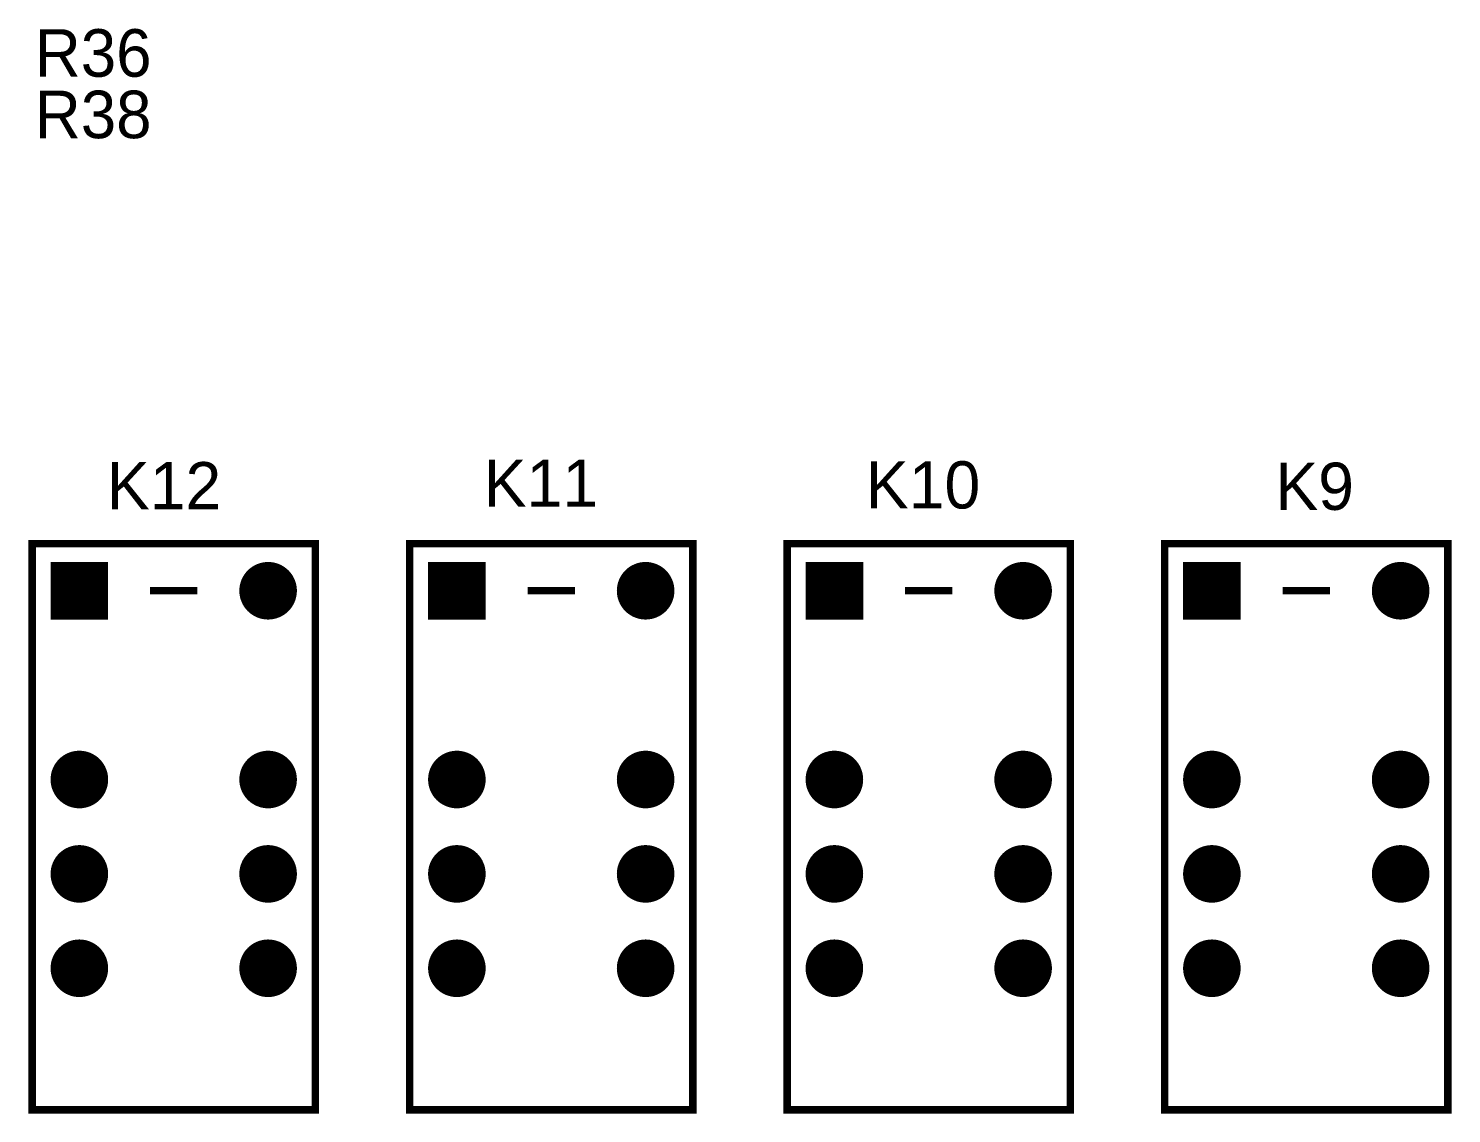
# Model space of a CAD drawing. Extents: x 51 to 816, y 111 to 274.
# Drawn here: x 143.32 to 191.19, y 156.9 to 193.41 of the extents above; entities that cross this region are included whole.
import ezdxf
from ezdxf.enums import TextEntityAlignment as Align

# ---------------------------------------------------------------- set-up
doc = ezdxf.new("R2010")
doc.units = 0
doc.header["$MEASUREMENT"] = 0
doc.layers.add('TOP', color=7, linetype='Continuous')

msp = doc.modelspace()

# ---------------------------------------------------------------- linework, layer by layer
at = {"layer": 'TOP'}
for points, const_width in [([(143.441, 176.0778), (152.966, 176.0778), (152.966, 157.0278), (143.441, 157.0278)], 0.25), ([(156.141, 176.0778), (165.666, 176.0778), (165.666, 157.0278), (156.141, 157.0278)], 0.25), ([(168.841, 176.0778), (178.366, 176.0778), (178.366, 157.0278), (168.841, 157.0278)], 0.25), ([(181.541, 176.0778), (191.066, 176.0778), (191.066, 157.0278), (181.541, 157.0278)], 0.25), ([(144.1222, 175.3965), (145.9347, 175.3965), (145.9347, 173.584), (144.1222, 173.584)], 0.125), ([(156.8222, 175.3965), (158.6347, 175.3965), (158.6347, 173.584), (156.8222, 173.584)], 0.125), ([(169.5222, 175.3965), (171.3347, 175.3965), (171.3347, 173.584), (169.5222, 173.584)], 0.125), ([(182.2222, 175.3965), (184.0347, 175.3965), (184.0347, 173.584), (182.2222, 173.584)], 0.125)]:
    msp.add_lwpolyline(points, close=True, dxfattribs=dict(at, const_width=const_width))
for points, const_width in [([(144.1785, 175.3965), (144.1785, 173.584)], 0.125), ([(144.3035, 175.3965), (144.3035, 173.584)], 0.125), ([(144.4285, 175.3965), (144.4285, 173.584)], 0.125), ([(144.5535, 175.3965), (144.5535, 173.584)], 0.125), ([(144.6785, 175.3965), (144.6785, 173.584)], 0.125), ([(144.8035, 175.3965), (144.8035, 173.584)], 0.125), ([(144.9285, 175.3965), (144.9285, 173.584)], 0.125), ([(145.0535, 175.3965), (145.0535, 173.584)], 0.125), ([(145.1785, 175.3965), (145.1785, 173.584)], 0.125), ([(145.3035, 175.3965), (145.3035, 173.584)], 0.125), ([(145.4285, 175.3965), (145.4285, 173.584)], 0.125), ([(145.5535, 175.3965), (145.5535, 173.584)], 0.125), ([(145.6785, 175.3965), (145.6785, 173.584)], 0.125), ([(145.8035, 175.3965), (145.8035, 173.584)], 0.125), ([(145.9285, 175.3965), (145.9285, 173.584)], 0.125), ([(150.8035, 175.1903), (150.8035, 173.7903)], 0.125), ([(150.9285, 175.2765), (150.9285, 173.704)], 0.125), ([(151.0535, 175.3353), (151.0535, 173.6453)], 0.125), ([(151.1785, 175.374), (151.1785, 173.6065)], 0.125), ([(151.3035, 175.3928), (151.3035, 173.5878)], 0.125), ([(151.4285, 175.394), (151.4285, 173.5865)], 0.125), ([(151.5535, 175.379), (151.5535, 173.6015)], 0.125), ([(151.6785, 175.3453), (151.6785, 173.6353)], 0.125), ([(151.8035, 175.2903), (151.8035, 173.6903)], 0.125), ([(151.9285, 175.2103), (151.9285, 173.7703)], 0.125), ([(156.9285, 175.3965), (156.9285, 173.584)], 0.125), ([(157.0535, 175.3965), (157.0535, 173.584)], 0.125), ([(157.1785, 175.3965), (157.1785, 173.584)], 0.125), ([(157.3035, 175.3965), (157.3035, 173.584)], 0.125), ([(157.4285, 175.3965), (157.4285, 173.584)], 0.125), ([(157.5535, 175.3965), (157.5535, 173.584)], 0.125), ([(157.6785, 175.3965), (157.6785, 173.584)], 0.125), ([(157.8035, 175.3965), (157.8035, 173.584)], 0.125), ([(157.9285, 175.3965), (157.9285, 173.584)], 0.125), ([(158.0535, 175.3965), (158.0535, 173.584)], 0.125), ([(158.1785, 175.3965), (158.1785, 173.584)], 0.125), ([(158.3035, 175.3965), (158.3035, 173.584)], 0.125), ([(158.4285, 175.3965), (158.4285, 173.584)], 0.125), ([(158.5535, 175.3965), (158.5535, 173.584)], 0.125), ([(163.5535, 175.2278), (163.5535, 173.7528)], 0.125), ([(163.6785, 175.3028), (163.6785, 173.6778)], 0.125), ([(163.8035, 175.3528), (163.8035, 173.6278)], 0.125), ([(163.9285, 175.384), (163.9285, 173.5965)], 0.125), ([(164.0535, 175.3953), (164.0535, 173.5853)], 0.125), ([(164.1785, 175.3903), (164.1785, 173.5903)], 0.125), ([(164.3035, 175.3678), (164.3035, 173.6128)], 0.125), ([(164.4285, 175.3253), (164.4285, 173.6553)], 0.125), ([(164.5535, 175.2615), (164.5535, 173.719)], 0.125), ([(164.6785, 175.169), (164.6785, 173.8115)], 0.125), ([(169.5535, 175.3965), (169.5535, 173.584)], 0.125), ([(169.6785, 175.3965), (169.6785, 173.584)], 0.125), ([(169.8035, 175.3965), (169.8035, 173.584)], 0.125), ([(169.9285, 175.3965), (169.9285, 173.584)], 0.125), ([(170.0535, 175.3965), (170.0535, 173.584)], 0.125), ([(170.1785, 175.3965), (170.1785, 173.584)], 0.125), ([(170.3035, 175.3965), (170.3035, 173.584)], 0.125), ([(170.4285, 175.3965), (170.4285, 173.584)], 0.125), ([(170.5535, 175.3965), (170.5535, 173.584)], 0.125), ([(170.6785, 175.3965), (170.6785, 173.584)], 0.125), ([(170.8035, 175.3965), (170.8035, 173.584)], 0.125), ([(170.9285, 175.3965), (170.9285, 173.584)], 0.125), ([(171.0535, 175.3965), (171.0535, 173.584)], 0.125), ([(171.1785, 175.3965), (171.1785, 173.584)], 0.125), ([(171.3035, 175.3965), (171.3035, 173.584)], 0.125), ([(176.1785, 175.169), (176.1785, 173.8115)], 0.125), ([(176.3035, 175.2615), (176.3035, 173.719)], 0.125), ([(176.4285, 175.3253), (176.4285, 173.6553)], 0.125), ([(176.5535, 175.3678), (176.5535, 173.6128)], 0.125), ([(176.6785, 175.3903), (176.6785, 173.5903)], 0.125), ([(176.8035, 175.3953), (176.8035, 173.5853)], 0.125), ([(176.9285, 175.384), (176.9285, 173.5965)], 0.125), ([(177.0535, 175.3528), (177.0535, 173.6278)], 0.125), ([(177.1785, 175.3028), (177.1785, 173.6778)], 0.125), ([(177.3035, 175.2278), (177.3035, 173.7528)], 0.125), ([(182.3035, 175.3965), (182.3035, 173.584)], 0.125), ([(182.4285, 175.3965), (182.4285, 173.584)], 0.125), ([(182.5535, 175.3965), (182.5535, 173.584)], 0.125), ([(182.6785, 175.3965), (182.6785, 173.584)], 0.125), ([(182.8035, 175.3965), (182.8035, 173.584)], 0.125), ([(182.9285, 175.3965), (182.9285, 173.584)], 0.125), ([(183.0535, 175.3965), (183.0535, 173.584)], 0.125), ([(183.1785, 175.3965), (183.1785, 173.584)], 0.125), ([(183.3035, 175.3965), (183.3035, 173.584)], 0.125), ([(183.4285, 175.3965), (183.4285, 173.584)], 0.125), ([(183.5535, 175.3965), (183.5535, 173.584)], 0.125), ([(183.6785, 175.3965), (183.6785, 173.584)], 0.125), ([(183.8035, 175.3965), (183.8035, 173.584)], 0.125), ([(183.9285, 175.3965), (183.9285, 173.584)], 0.125), ([(188.9285, 175.2103), (188.9285, 173.7703)], 0.125), ([(189.0535, 175.2903), (189.0535, 173.6903)], 0.125), ([(189.1785, 175.3453), (189.1785, 173.6353)], 0.125), ([(189.3035, 175.379), (189.3035, 173.6015)], 0.125), ([(189.4285, 175.394), (189.4285, 173.5865)], 0.125), ([(189.5535, 175.3928), (189.5535, 173.5878)], 0.125), ([(189.6785, 175.374), (189.6785, 173.6065)], 0.125), ([(189.8035, 175.3353), (189.8035, 173.6453)], 0.125), ([(189.9285, 175.2765), (189.9285, 173.704)], 0.125), ([(190.0535, 175.1903), (190.0535, 173.7903)], 0.125), ([(150.5535, 174.8653), (150.5535, 174.1153)], 0.125), ([(150.6785, 175.0653), (150.6785, 173.9153)], 0.125), ([(152.0535, 175.094), (152.0535, 173.8865)], 0.125), ([(152.1785, 174.9153), (152.1785, 174.0653)], 0.125), ([(163.3035, 174.959), (163.3035, 174.0215)], 0.125), ([(163.4285, 175.1215), (163.4285, 173.859)], 0.125), ([(164.8035, 175.034), (164.8035, 173.9465)], 0.125), ([(164.9285, 174.804), (164.9285, 174.1765)], 0.125), ([(175.9285, 174.804), (175.9285, 174.1765)], 0.125), ([(176.0535, 175.034), (176.0535, 173.9465)], 0.125), ([(177.4285, 175.1215), (177.4285, 173.859)], 0.125), ([(177.5535, 174.959), (177.5535, 174.0215)], 0.125), ([(188.6785, 174.9153), (188.6785, 174.0653)], 0.125), ([(188.8035, 175.094), (188.8035, 173.8865)], 0.125), ([(190.1785, 175.0653), (190.1785, 173.9153)], 0.125), ([(190.3035, 174.8653), (190.3035, 174.1153)], 0.125), ([(147.4097, 174.4903), (148.9972, 174.4903)], 0.25), ([(160.1097, 174.4903), (161.6972, 174.4903)], 0.25), ([(163.1785, 174.5965), (163.1785, 174.384)], 0.125), ([(172.8097, 174.4903), (174.3972, 174.4903)], 0.25), ([(177.6785, 174.5965), (177.6785, 174.384)], 0.125), ([(185.5097, 174.4903), (187.0972, 174.4903)], 0.25), ([(144.6785, 168.9753), (144.6785, 167.3053)], 0.125), ([(144.8035, 169.0178), (144.8035, 167.2628)], 0.125), ([(144.9285, 169.0403), (144.9285, 167.2403)], 0.125), ([(145.0535, 169.0453), (145.0535, 167.2353)], 0.125), ([(145.1785, 169.034), (145.1785, 167.2465)], 0.125), ([(145.3035, 169.0028), (145.3035, 167.2778)], 0.125), ([(145.4285, 168.9528), (145.4285, 167.3278)], 0.125), ([(151.0535, 168.9853), (151.0535, 167.2953)], 0.125), ([(151.1785, 169.024), (151.1785, 167.2565)], 0.125), ([(151.3035, 169.0428), (151.3035, 167.2378)], 0.125), ([(151.4285, 169.044), (151.4285, 167.2365)], 0.125), ([(151.5535, 169.029), (151.5535, 167.2515)], 0.125), ([(151.6785, 168.9953), (151.6785, 167.2853)], 0.125), ([(151.8035, 168.9403), (151.8035, 167.3403)], 0.125), ([(157.3035, 168.9403), (157.3035, 167.3403)], 0.125), ([(157.4285, 168.9953), (157.4285, 167.2853)], 0.125), ([(157.5535, 169.029), (157.5535, 167.2515)], 0.125), ([(157.6785, 169.044), (157.6785, 167.2365)], 0.125), ([(157.8035, 169.0428), (157.8035, 167.2378)], 0.125), ([(157.9285, 169.024), (157.9285, 167.2565)], 0.125), ([(158.0535, 168.9853), (158.0535, 167.2953)], 0.125), ([(163.6785, 168.9528), (163.6785, 167.3278)], 0.125), ([(163.8035, 169.0028), (163.8035, 167.2778)], 0.125), ([(163.9285, 169.034), (163.9285, 167.2465)], 0.125), ([(164.0535, 169.0453), (164.0535, 167.2353)], 0.125), ([(164.1785, 169.0403), (164.1785, 167.2403)], 0.125), ([(164.3035, 169.0178), (164.3035, 167.2628)], 0.125), ([(164.4285, 168.9753), (164.4285, 167.3053)], 0.125), ([(170.0535, 168.9653), (170.0535, 167.3153)], 0.125), ([(170.1785, 169.0103), (170.1785, 167.2703)], 0.125), ([(170.3035, 169.0378), (170.3035, 167.2428)], 0.125), ([(170.4285, 169.0465), (170.4285, 167.234)], 0.125), ([(170.5535, 169.0378), (170.5535, 167.2428)], 0.125), ([(170.6785, 169.0103), (170.6785, 167.2703)], 0.125), ([(170.8035, 168.9653), (170.8035, 167.3153)], 0.125), ([(176.4285, 168.9753), (176.4285, 167.3053)], 0.125), ([(176.5535, 169.0178), (176.5535, 167.2628)], 0.125), ([(176.6785, 169.0403), (176.6785, 167.2403)], 0.125), ([(176.8035, 169.0453), (176.8035, 167.2353)], 0.125), ([(176.9285, 169.034), (176.9285, 167.2465)], 0.125), ([(177.0535, 169.0028), (177.0535, 167.2778)], 0.125), ([(177.1785, 168.9528), (177.1785, 167.3278)], 0.125), ([(182.8035, 168.9853), (182.8035, 167.2953)], 0.125), ([(182.9285, 169.024), (182.9285, 167.2565)], 0.125), ([(183.0535, 169.0428), (183.0535, 167.2378)], 0.125), ([(183.1785, 169.044), (183.1785, 167.2365)], 0.125), ([(183.3035, 169.029), (183.3035, 167.2515)], 0.125), ([(183.4285, 168.9953), (183.4285, 167.2853)], 0.125), ([(183.5535, 168.9403), (183.5535, 167.3403)], 0.125), ([(189.0535, 168.9403), (189.0535, 167.3403)], 0.125), ([(189.1785, 168.9953), (189.1785, 167.2853)], 0.125), ([(189.3035, 169.029), (189.3035, 167.2515)], 0.125), ([(189.4285, 169.044), (189.4285, 167.2365)], 0.125), ([(189.5535, 169.0428), (189.5535, 167.2378)], 0.125), ([(189.6785, 169.024), (189.6785, 167.2565)], 0.125), ([(189.8035, 168.9853), (189.8035, 167.2953)], 0.125), ([(144.3035, 168.684), (144.3035, 167.5965)], 0.125), ([(144.4285, 168.819), (144.4285, 167.4615)], 0.125), ([(144.5535, 168.9115), (144.5535, 167.369)], 0.125), ([(145.5535, 168.8778), (145.5535, 167.4028)], 0.125), ([(145.6785, 168.7715), (145.6785, 167.509)], 0.125), ([(145.8035, 168.609), (145.8035, 167.6715)], 0.125), ([(150.5535, 168.5153), (150.5535, 167.7653)], 0.125), ([(150.6785, 168.7153), (150.6785, 167.5653)], 0.125), ([(150.8035, 168.8403), (150.8035, 167.4403)], 0.125), ([(150.9285, 168.9265), (150.9285, 167.354)], 0.125), ([(151.9285, 168.8603), (151.9285, 167.4203)], 0.125), ([(152.0535, 168.744), (152.0535, 167.5365)], 0.125), ([(152.1785, 168.5653), (152.1785, 167.7153)], 0.125), ([(156.9285, 168.5653), (156.9285, 167.7153)], 0.125), ([(157.0535, 168.744), (157.0535, 167.5365)], 0.125), ([(157.1785, 168.8603), (157.1785, 167.4203)], 0.125), ([(158.1785, 168.9265), (158.1785, 167.354)], 0.125), ([(158.3035, 168.8403), (158.3035, 167.4403)], 0.125), ([(158.4285, 168.7153), (158.4285, 167.5653)], 0.125), ([(158.5535, 168.5153), (158.5535, 167.7653)], 0.125), ([(163.3035, 168.609), (163.3035, 167.6715)], 0.125), ([(163.4285, 168.7715), (163.4285, 167.509)], 0.125), ([(163.5535, 168.8778), (163.5535, 167.4028)], 0.125), ([(164.5535, 168.9115), (164.5535, 167.369)], 0.125), ([(164.6785, 168.819), (164.6785, 167.4615)], 0.125), ([(164.8035, 168.684), (164.8035, 167.5965)], 0.125), ([(169.6785, 168.6478), (169.6785, 167.6328)], 0.125), ([(169.8035, 168.7965), (169.8035, 167.484)], 0.125), ([(169.9285, 168.8953), (169.9285, 167.3853)], 0.125), ([(170.9285, 168.8953), (170.9285, 167.3853)], 0.125), ([(171.0535, 168.7965), (171.0535, 167.484)], 0.125), ([(171.1785, 168.6478), (171.1785, 167.6328)], 0.125), ([(176.0535, 168.684), (176.0535, 167.5965)], 0.125), ([(176.1785, 168.819), (176.1785, 167.4615)], 0.125), ([(176.3035, 168.9115), (176.3035, 167.369)], 0.125), ([(177.3035, 168.8778), (177.3035, 167.4028)], 0.125), ([(177.4285, 168.7715), (177.4285, 167.509)], 0.125), ([(177.5535, 168.609), (177.5535, 167.6715)], 0.125), ([(182.3035, 168.5153), (182.3035, 167.7653)], 0.125), ([(182.4285, 168.7153), (182.4285, 167.5653)], 0.125), ([(182.5535, 168.8403), (182.5535, 167.4403)], 0.125), ([(182.6785, 168.9265), (182.6785, 167.354)], 0.125), ([(183.6785, 168.8603), (183.6785, 167.4203)], 0.125), ([(183.8035, 168.744), (183.8035, 167.5365)], 0.125), ([(183.9285, 168.5653), (183.9285, 167.7153)], 0.125), ([(188.6785, 168.5653), (188.6785, 167.7153)], 0.125), ([(188.8035, 168.744), (188.8035, 167.5365)], 0.125), ([(188.9285, 168.8603), (188.9285, 167.4203)], 0.125), ([(189.9285, 168.9265), (189.9285, 167.354)], 0.125), ([(190.0535, 168.8403), (190.0535, 167.4403)], 0.125), ([(190.1785, 168.7153), (190.1785, 167.5653)], 0.125), ([(190.3035, 168.5153), (190.3035, 167.7653)], 0.125), ([(144.1785, 168.454), (144.1785, 167.8265)], 0.125), ([(145.9285, 168.2465), (145.9285, 168.034)], 0.125), ([(163.1785, 168.2465), (163.1785, 168.034)], 0.125), ([(164.9285, 168.454), (164.9285, 167.8265)], 0.125), ([(169.5535, 168.3753), (169.5535, 167.9053)], 0.125), ([(171.3035, 168.3753), (171.3035, 167.9053)], 0.125), ([(175.9285, 168.454), (175.9285, 167.8265)], 0.125), ([(177.6785, 168.2465), (177.6785, 168.034)], 0.125), ([(144.4285, 165.644), (144.4285, 164.2865)], 0.125), ([(144.5535, 165.7365), (144.5535, 164.194)], 0.125), ([(144.6785, 165.8003), (144.6785, 164.1303)], 0.125), ([(144.8035, 165.8428), (144.8035, 164.0878)], 0.125), ([(144.9285, 165.8653), (144.9285, 164.0653)], 0.125), ([(145.0535, 165.8703), (145.0535, 164.0603)], 0.125), ([(145.1785, 165.859), (145.1785, 164.0715)], 0.125), ([(145.3035, 165.8278), (145.3035, 164.1028)], 0.125), ([(145.4285, 165.7778), (145.4285, 164.1528)], 0.125), ([(145.5535, 165.7028), (145.5535, 164.2278)], 0.125), ([(145.6785, 165.5965), (145.6785, 164.334)], 0.125), ([(150.8035, 165.6653), (150.8035, 164.2653)], 0.125), ([(150.9285, 165.7515), (150.9285, 164.179)], 0.125), ([(151.0535, 165.8103), (151.0535, 164.1203)], 0.125), ([(151.1785, 165.849), (151.1785, 164.0815)], 0.125), ([(151.3035, 165.8678), (151.3035, 164.0628)], 0.125), ([(151.4285, 165.869), (151.4285, 164.0615)], 0.125), ([(151.5535, 165.854), (151.5535, 164.0765)], 0.125), ([(151.6785, 165.8203), (151.6785, 164.1103)], 0.125), ([(151.8035, 165.7653), (151.8035, 164.1653)], 0.125), ([(151.9285, 165.6853), (151.9285, 164.2453)], 0.125), ([(157.1785, 165.6853), (157.1785, 164.2453)], 0.125), ([(157.3035, 165.7653), (157.3035, 164.1653)], 0.125), ([(157.4285, 165.8203), (157.4285, 164.1103)], 0.125), ([(157.5535, 165.854), (157.5535, 164.0765)], 0.125), ([(157.6785, 165.869), (157.6785, 164.0615)], 0.125), ([(157.8035, 165.8678), (157.8035, 164.0628)], 0.125), ([(157.9285, 165.849), (157.9285, 164.0815)], 0.125), ([(158.0535, 165.8103), (158.0535, 164.1203)], 0.125), ([(158.1785, 165.7515), (158.1785, 164.179)], 0.125), ([(158.3035, 165.6653), (158.3035, 164.2653)], 0.125), ([(163.4285, 165.5965), (163.4285, 164.334)], 0.125), ([(163.5535, 165.7028), (163.5535, 164.2278)], 0.125), ([(163.6785, 165.7778), (163.6785, 164.1528)], 0.125), ([(163.8035, 165.8278), (163.8035, 164.1028)], 0.125), ([(163.9285, 165.859), (163.9285, 164.0715)], 0.125), ([(164.0535, 165.8703), (164.0535, 164.0603)], 0.125), ([(164.1785, 165.8653), (164.1785, 164.0653)], 0.125), ([(164.3035, 165.8428), (164.3035, 164.0878)], 0.125), ([(164.4285, 165.8003), (164.4285, 164.1303)], 0.125), ([(164.5535, 165.7365), (164.5535, 164.194)], 0.125), ([(164.6785, 165.644), (164.6785, 164.2865)], 0.125), ([(169.8035, 165.6215), (169.8035, 164.309)], 0.125), ([(169.9285, 165.7203), (169.9285, 164.2103)], 0.125), ([(170.0535, 165.7903), (170.0535, 164.1403)], 0.125), ([(170.1785, 165.8353), (170.1785, 164.0953)], 0.125), ([(170.3035, 165.8628), (170.3035, 164.0678)], 0.125), ([(170.4285, 165.8715), (170.4285, 164.059)], 0.125), ([(170.5535, 165.8628), (170.5535, 164.0678)], 0.125), ([(170.6785, 165.8353), (170.6785, 164.0953)], 0.125), ([(170.8035, 165.7903), (170.8035, 164.1403)], 0.125), ([(170.9285, 165.7203), (170.9285, 164.2103)], 0.125), ([(171.0535, 165.6215), (171.0535, 164.309)], 0.125), ([(176.1785, 165.644), (176.1785, 164.2865)], 0.125), ([(176.3035, 165.7365), (176.3035, 164.194)], 0.125), ([(176.4285, 165.8003), (176.4285, 164.1303)], 0.125), ([(176.5535, 165.8428), (176.5535, 164.0878)], 0.125), ([(176.6785, 165.8653), (176.6785, 164.0653)], 0.125), ([(176.8035, 165.8703), (176.8035, 164.0603)], 0.125), ([(176.9285, 165.859), (176.9285, 164.0715)], 0.125), ([(177.0535, 165.8278), (177.0535, 164.1028)], 0.125), ([(177.1785, 165.7778), (177.1785, 164.1528)], 0.125), ([(177.3035, 165.7028), (177.3035, 164.2278)], 0.125), ([(177.4285, 165.5965), (177.4285, 164.334)], 0.125), ([(182.5535, 165.6653), (182.5535, 164.2653)], 0.125), ([(182.6785, 165.7515), (182.6785, 164.179)], 0.125), ([(182.8035, 165.8103), (182.8035, 164.1203)], 0.125), ([(182.9285, 165.849), (182.9285, 164.0815)], 0.125), ([(183.0535, 165.8678), (183.0535, 164.0628)], 0.125), ([(183.1785, 165.869), (183.1785, 164.0615)], 0.125), ([(183.3035, 165.854), (183.3035, 164.0765)], 0.125), ([(183.4285, 165.8203), (183.4285, 164.1103)], 0.125), ([(183.5535, 165.7653), (183.5535, 164.1653)], 0.125), ([(183.6785, 165.6853), (183.6785, 164.2453)], 0.125), ([(188.9285, 165.6853), (188.9285, 164.2453)], 0.125), ([(189.0535, 165.7653), (189.0535, 164.1653)], 0.125), ([(189.1785, 165.8203), (189.1785, 164.1103)], 0.125), ([(189.3035, 165.854), (189.3035, 164.0765)], 0.125), ([(189.4285, 165.869), (189.4285, 164.0615)], 0.125), ([(189.5535, 165.8678), (189.5535, 164.0628)], 0.125), ([(189.6785, 165.849), (189.6785, 164.0815)], 0.125), ([(189.8035, 165.8103), (189.8035, 164.1203)], 0.125), ([(189.9285, 165.7515), (189.9285, 164.179)], 0.125), ([(190.0535, 165.6653), (190.0535, 164.2653)], 0.125), ([(144.1785, 165.279), (144.1785, 164.6515)], 0.125), ([(144.3035, 165.509), (144.3035, 164.4215)], 0.125), ([(145.8035, 165.434), (145.8035, 164.4965)], 0.125), ([(150.5535, 165.3403), (150.5535, 164.5903)], 0.125), ([(150.6785, 165.5403), (150.6785, 164.3903)], 0.125), ([(152.0535, 165.569), (152.0535, 164.3615)], 0.125), ([(152.1785, 165.3903), (152.1785, 164.5403)], 0.125), ([(156.9285, 165.3903), (156.9285, 164.5403)], 0.125), ([(157.0535, 165.569), (157.0535, 164.3615)], 0.125), ([(158.4285, 165.5403), (158.4285, 164.3903)], 0.125), ([(158.5535, 165.3403), (158.5535, 164.5903)], 0.125), ([(163.3035, 165.434), (163.3035, 164.4965)], 0.125), ([(164.8035, 165.509), (164.8035, 164.4215)], 0.125), ([(164.9285, 165.279), (164.9285, 164.6515)], 0.125), ([(169.5535, 165.2003), (169.5535, 164.7303)], 0.125), ([(169.6785, 165.4728), (169.6785, 164.4578)], 0.125), ([(171.1785, 165.4728), (171.1785, 164.4578)], 0.125), ([(171.3035, 165.2003), (171.3035, 164.7303)], 0.125), ([(175.9285, 165.279), (175.9285, 164.6515)], 0.125), ([(176.0535, 165.509), (176.0535, 164.4215)], 0.125), ([(177.5535, 165.434), (177.5535, 164.4965)], 0.125), ([(182.3035, 165.3403), (182.3035, 164.5903)], 0.125), ([(182.4285, 165.5403), (182.4285, 164.3903)], 0.125), ([(183.8035, 165.569), (183.8035, 164.3615)], 0.125), ([(183.9285, 165.3903), (183.9285, 164.5403)], 0.125), ([(188.6785, 165.3903), (188.6785, 164.5403)], 0.125), ([(188.8035, 165.569), (188.8035, 164.3615)], 0.125), ([(190.1785, 165.5403), (190.1785, 164.3903)], 0.125), ([(190.3035, 165.3403), (190.3035, 164.5903)], 0.125), ([(145.9285, 165.0715), (145.9285, 164.859)], 0.125), ([(163.1785, 165.0715), (163.1785, 164.859)], 0.125), ([(177.6785, 165.0715), (177.6785, 164.859)], 0.125), ([(144.3035, 162.334), (144.3035, 161.2465)], 0.125), ([(144.4285, 162.469), (144.4285, 161.1115)], 0.125), ([(144.5535, 162.5615), (144.5535, 161.019)], 0.125), ([(144.6785, 162.6253), (144.6785, 160.9553)], 0.125), ([(144.8035, 162.6678), (144.8035, 160.9128)], 0.125), ([(144.9285, 162.6903), (144.9285, 160.8903)], 0.125), ([(145.0535, 162.6953), (145.0535, 160.8853)], 0.125), ([(145.1785, 162.684), (145.1785, 160.8965)], 0.125), ([(145.3035, 162.6528), (145.3035, 160.9278)], 0.125), ([(145.4285, 162.6028), (145.4285, 160.9778)], 0.125), ([(145.5535, 162.5278), (145.5535, 161.0528)], 0.125), ([(145.6785, 162.4215), (145.6785, 161.159)], 0.125), ([(145.8035, 162.259), (145.8035, 161.3215)], 0.125), ([(150.6785, 162.3653), (150.6785, 161.2153)], 0.125), ([(150.8035, 162.4903), (150.8035, 161.0903)], 0.125), ([(150.9285, 162.5765), (150.9285, 161.004)], 0.125), ([(151.0535, 162.6353), (151.0535, 160.9453)], 0.125), ([(151.1785, 162.674), (151.1785, 160.9065)], 0.125), ([(151.3035, 162.6928), (151.3035, 160.8878)], 0.125), ([(151.4285, 162.694), (151.4285, 160.8865)], 0.125), ([(151.5535, 162.679), (151.5535, 160.9015)], 0.125), ([(151.6785, 162.6453), (151.6785, 160.9353)], 0.125), ([(151.8035, 162.5903), (151.8035, 160.9903)], 0.125), ([(151.9285, 162.5103), (151.9285, 161.0703)], 0.125), ([(152.0535, 162.394), (152.0535, 161.1865)], 0.125), ([(157.0535, 162.394), (157.0535, 161.1865)], 0.125), ([(157.1785, 162.5103), (157.1785, 161.0703)], 0.125), ([(157.3035, 162.5903), (157.3035, 160.9903)], 0.125), ([(157.4285, 162.6453), (157.4285, 160.9353)], 0.125), ([(157.5535, 162.679), (157.5535, 160.9015)], 0.125), ([(157.6785, 162.694), (157.6785, 160.8865)], 0.125), ([(157.8035, 162.6928), (157.8035, 160.8878)], 0.125), ([(157.9285, 162.674), (157.9285, 160.9065)], 0.125), ([(158.0535, 162.6353), (158.0535, 160.9453)], 0.125), ([(158.1785, 162.5765), (158.1785, 161.004)], 0.125), ([(158.3035, 162.4903), (158.3035, 161.0903)], 0.125), ([(158.4285, 162.3653), (158.4285, 161.2153)], 0.125), ([(163.3035, 162.259), (163.3035, 161.3215)], 0.125), ([(163.4285, 162.4215), (163.4285, 161.159)], 0.125), ([(163.5535, 162.5278), (163.5535, 161.0528)], 0.125), ([(163.6785, 162.6028), (163.6785, 160.9778)], 0.125), ([(163.8035, 162.6528), (163.8035, 160.9278)], 0.125), ([(163.9285, 162.684), (163.9285, 160.8965)], 0.125), ([(164.0535, 162.6953), (164.0535, 160.8853)], 0.125), ([(164.1785, 162.6903), (164.1785, 160.8903)], 0.125), ([(164.3035, 162.6678), (164.3035, 160.9128)], 0.125), ([(164.4285, 162.6253), (164.4285, 160.9553)], 0.125), ([(164.5535, 162.5615), (164.5535, 161.019)], 0.125), ([(164.6785, 162.469), (164.6785, 161.1115)], 0.125), ([(164.8035, 162.334), (164.8035, 161.2465)], 0.125), ([(169.6785, 162.2978), (169.6785, 161.2828)], 0.125), ([(169.8035, 162.4465), (169.8035, 161.134)], 0.125), ([(169.9285, 162.5453), (169.9285, 161.0353)], 0.125), ([(170.0535, 162.6153), (170.0535, 160.9653)], 0.125), ([(170.1785, 162.6603), (170.1785, 160.9203)], 0.125), ([(170.3035, 162.6878), (170.3035, 160.8928)], 0.125), ([(170.4285, 162.6965), (170.4285, 160.884)], 0.125), ([(170.5535, 162.6878), (170.5535, 160.8928)], 0.125), ([(170.6785, 162.6603), (170.6785, 160.9203)], 0.125), ([(170.8035, 162.6153), (170.8035, 160.9653)], 0.125), ([(170.9285, 162.5453), (170.9285, 161.0353)], 0.125), ([(171.0535, 162.4465), (171.0535, 161.134)], 0.125), ([(171.1785, 162.2978), (171.1785, 161.2828)], 0.125), ([(176.0535, 162.334), (176.0535, 161.2465)], 0.125), ([(176.1785, 162.469), (176.1785, 161.1115)], 0.125), ([(176.3035, 162.5615), (176.3035, 161.019)], 0.125), ([(176.4285, 162.6253), (176.4285, 160.9553)], 0.125), ([(176.5535, 162.6678), (176.5535, 160.9128)], 0.125), ([(176.6785, 162.6903), (176.6785, 160.8903)], 0.125), ([(176.8035, 162.6953), (176.8035, 160.8853)], 0.125), ([(176.9285, 162.684), (176.9285, 160.8965)], 0.125), ([(177.0535, 162.6528), (177.0535, 160.9278)], 0.125), ([(177.1785, 162.6028), (177.1785, 160.9778)], 0.125), ([(177.3035, 162.5278), (177.3035, 161.0528)], 0.125), ([(177.4285, 162.4215), (177.4285, 161.159)], 0.125), ([(177.5535, 162.259), (177.5535, 161.3215)], 0.125), ([(182.4285, 162.3653), (182.4285, 161.2153)], 0.125), ([(182.5535, 162.4903), (182.5535, 161.0903)], 0.125), ([(182.6785, 162.5765), (182.6785, 161.004)], 0.125), ([(182.8035, 162.6353), (182.8035, 160.9453)], 0.125), ([(182.9285, 162.674), (182.9285, 160.9065)], 0.125), ([(183.0535, 162.6928), (183.0535, 160.8878)], 0.125), ([(183.1785, 162.694), (183.1785, 160.8865)], 0.125), ([(183.3035, 162.679), (183.3035, 160.9015)], 0.125), ([(183.4285, 162.6453), (183.4285, 160.9353)], 0.125), ([(183.5535, 162.5903), (183.5535, 160.9903)], 0.125), ([(183.6785, 162.5103), (183.6785, 161.0703)], 0.125), ([(183.8035, 162.394), (183.8035, 161.1865)], 0.125), ([(188.8035, 162.394), (188.8035, 161.1865)], 0.125), ([(188.9285, 162.5103), (188.9285, 161.0703)], 0.125), ([(189.0535, 162.5903), (189.0535, 160.9903)], 0.125), ([(189.1785, 162.6453), (189.1785, 160.9353)], 0.125), ([(189.3035, 162.679), (189.3035, 160.9015)], 0.125), ([(189.4285, 162.694), (189.4285, 160.8865)], 0.125), ([(189.5535, 162.6928), (189.5535, 160.8878)], 0.125), ([(189.6785, 162.674), (189.6785, 160.9065)], 0.125), ([(189.8035, 162.6353), (189.8035, 160.9453)], 0.125), ([(189.9285, 162.5765), (189.9285, 161.004)], 0.125), ([(190.0535, 162.4903), (190.0535, 161.0903)], 0.125), ([(190.1785, 162.3653), (190.1785, 161.2153)], 0.125), ([(144.1785, 162.104), (144.1785, 161.4765)], 0.125), ([(145.9285, 161.8965), (145.9285, 161.684)], 0.125), ([(150.5535, 162.1653), (150.5535, 161.4153)], 0.125), ([(152.1785, 162.2153), (152.1785, 161.3653)], 0.125), ([(156.9285, 162.2153), (156.9285, 161.3653)], 0.125), ([(158.5535, 162.1653), (158.5535, 161.4153)], 0.125), ([(163.1785, 161.8965), (163.1785, 161.684)], 0.125), ([(164.9285, 162.104), (164.9285, 161.4765)], 0.125), ([(169.5535, 162.0253), (169.5535, 161.5553)], 0.125), ([(171.3035, 162.0253), (171.3035, 161.5553)], 0.125), ([(175.9285, 162.104), (175.9285, 161.4765)], 0.125), ([(177.6785, 161.8965), (177.6785, 161.684)], 0.125), ([(182.3035, 162.1653), (182.3035, 161.4153)], 0.125), ([(183.9285, 162.2153), (183.9285, 161.3653)], 0.125), ([(188.6785, 162.2153), (188.6785, 161.3653)], 0.125), ([(190.3035, 162.1653), (190.3035, 161.4153)], 0.125)]:
    msp.add_lwpolyline(points, dxfattribs=dict(at, const_width=const_width))
at = {"layer": 'TOP', "const_width": 0.125}
for points in [[(150.4722, 174.4903, 1), (152.2847, 174.4903, 1)], [(163.1722, 174.4903, 1), (164.9847, 174.4903, 1)], [(175.8722, 174.4903, 1), (177.6847, 174.4903, 1)], [(188.5722, 174.4903, 1), (190.3847, 174.4903, 1)], [(144.1222, 168.1403, 1), (145.9347, 168.1403, 1)], [(150.4722, 168.1403, 1), (152.2847, 168.1403, 1)], [(156.8222, 168.1403, 1), (158.6347, 168.1403, 1)], [(163.1722, 168.1403, 1), (164.9847, 168.1403, 1)], [(169.5222, 168.1403, 1), (171.3347, 168.1403, 1)], [(175.8722, 168.1403, 1), (177.6847, 168.1403, 1)], [(182.2222, 168.1403, 1), (184.0347, 168.1403, 1)], [(188.5722, 168.1403, 1), (190.3847, 168.1403, 1)], [(144.1222, 164.9653, 1), (145.9347, 164.9653, 1)], [(150.4722, 164.9653, 1), (152.2847, 164.9653, 1)], [(156.8222, 164.9653, 1), (158.6347, 164.9653, 1)], [(163.1722, 164.9653, 1), (164.9847, 164.9653, 1)], [(169.5222, 164.9653, 1), (171.3347, 164.9653, 1)], [(175.8722, 164.9653, 1), (177.6847, 164.9653, 1)], [(182.2222, 164.9653, 1), (184.0347, 164.9653, 1)], [(188.5722, 164.9653, 1), (190.3847, 164.9653, 1)], [(144.1222, 161.7903, 1), (145.9347, 161.7903, 1)], [(150.4722, 161.7903, 1), (152.2847, 161.7903, 1)], [(156.8222, 161.7903, 1), (158.6347, 161.7903, 1)], [(163.1722, 161.7903, 1), (164.9847, 161.7903, 1)], [(169.5222, 161.7903, 1), (171.3347, 161.7903, 1)], [(175.8722, 161.7903, 1), (177.6847, 161.7903, 1)], [(182.2222, 161.7903, 1), (184.0347, 161.7903, 1)], [(188.5722, 161.7903, 1), (190.3847, 161.7903, 1)]]:
    msp.add_lwpolyline(points, format="xyb", close=True, dxfattribs=at)

# ---------------------------------------------------------------- texts
at = {"layer": 'TOP'}
for s, p in [('R36', (145.4938, 191.7837)), ('R38', (145.4938, 189.7154))]:
    msp.add_text(s, height=1.6, dxfattribs=at).set_placement(p, align=Align.CENTER)
at = {"layer": 'TOP', "width": 1.019685}
for s, p in [('K12', (147.8757, 177.2318)), ('K11', (160.5551, 177.3171)), ('K10', (173.4109, 177.2582)), ('K9', (186.5842, 177.2116))]:
    msp.add_text(s, height=1.5875, dxfattribs=at).set_placement(p, align=Align.CENTER)

doc.saveas('drawing.dxf')
